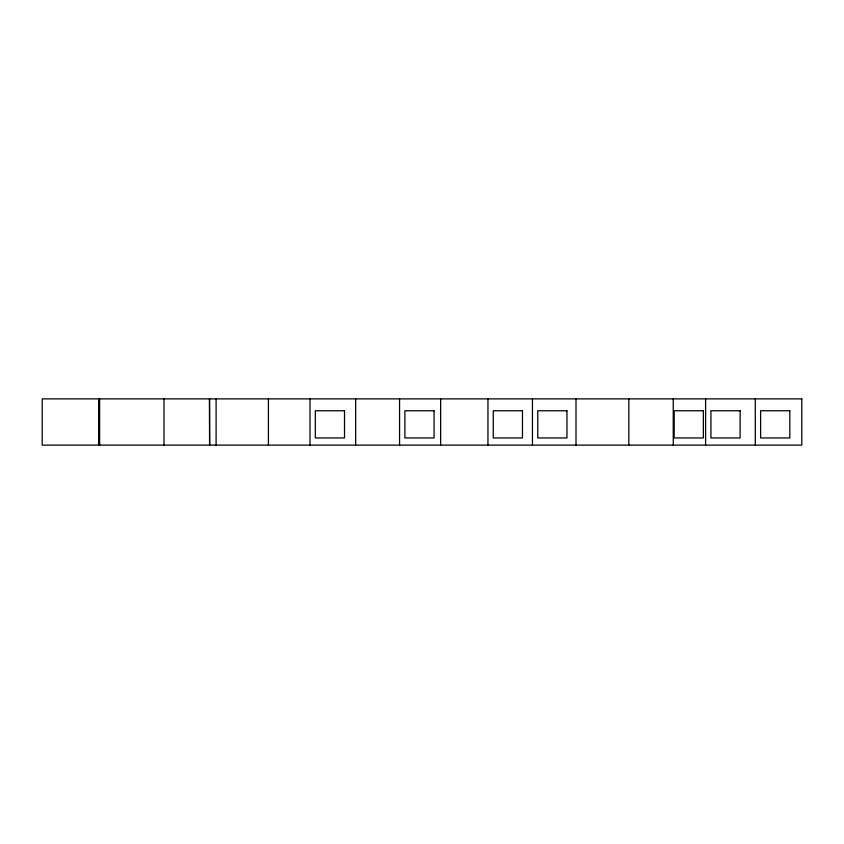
<?xml version="1.0" encoding="UTF-8"?>
<svg xmlns="http://www.w3.org/2000/svg" width="844" height="844" viewBox="0 0 844 844"><rect width="100%" height="100%" fill="white"/><g stroke="black" fill="none" stroke-linecap="round" stroke-linejoin="round"><path stroke-width="1.27" d="M755.296 398.885L755.296 445.115M705.605 398.885L705.605 445.115M673.248 398.885L673.248 445.115M628.833 398.885L628.833 445.115M576.009 398.885L576.009 445.115M532.448 398.885L532.448 445.115M487.959 398.885L487.959 445.115M440.642 398.885L440.642 445.115M399.56 398.885L399.56 445.115M355.651 398.885L355.651 445.115M310.012 398.885L310.012 445.115M268.413 398.885L268.413 445.115M216.106 398.885L216.106 445.115M209.576 398.885L209.607 445.115L209.46 398.885M164.01 398.885L164.01 445.115M99.592 398.885L99.592 445.115M99.413 398.885L99.413 445.115M99.212 398.885L99.212 445.115M99.107 398.885L99.107 445.115M801.8 398.885L42.2 398.885L42.2 445.115L801.8 445.115L801.8 398.885M344.521 410.764L315.329 410.764L315.329 437.952L344.521 437.952L344.521 410.764M434.069 410.764L404.888 410.764L404.888 437.952L434.069 437.952L434.069 410.764M522.468 410.764L493.276 410.764L493.276 437.952L522.468 437.952L522.468 410.764M566.957 410.764L537.765 410.764L537.765 437.952L566.957 437.952L566.957 410.764M703.358 410.764L674.166 410.764L674.166 437.952L703.358 437.952L703.358 410.764M740.114 410.764L710.922 410.764L710.922 437.952L740.114 437.952L740.114 410.764M789.805 410.764L760.613 410.764L760.613 437.952L789.805 437.952L789.805 410.764"/></g></svg>
